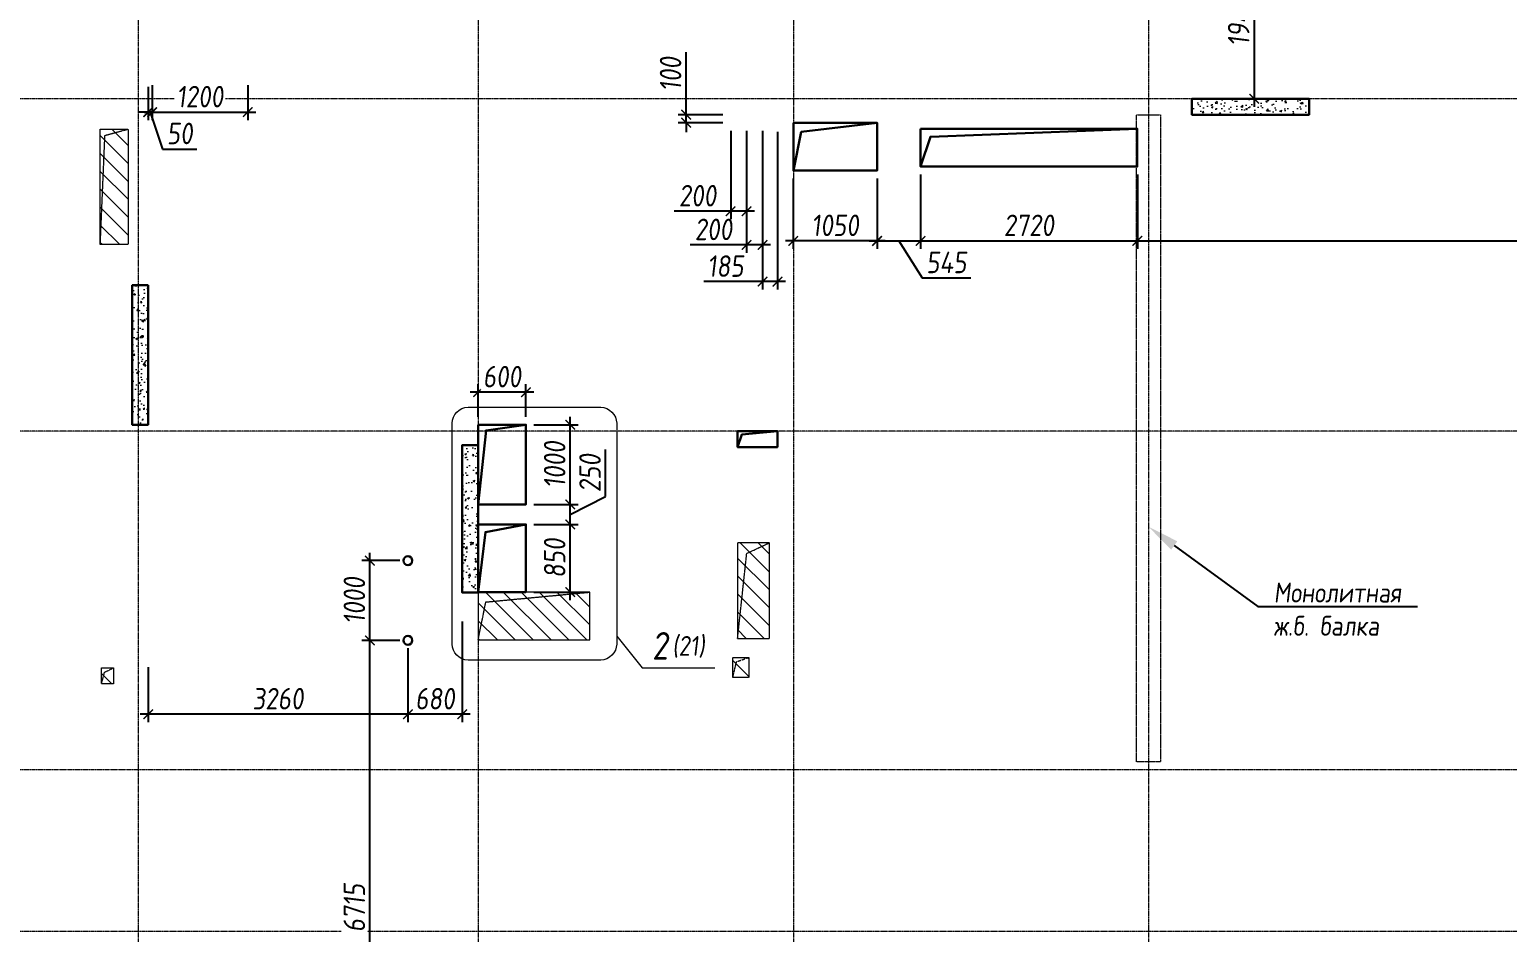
# Model space of a CAD drawing. Header units: millimetres. Extents: x -233751 to 529254, y -907864 to 285890.
# Drawn here: x 341092 to 359633, y 64706 to 76035 of the extents above; entities that cross this region are included whole.
import ezdxf
from ezdxf import colors
from ezdxf.entities.mleader import LeaderData, LeaderLine
from ezdxf.enums import TextEntityAlignment as Align
from ezdxf.math import Vec2, Vec3

# ---------------------------------------------------------------- set-up
doc = ezdxf.new("R2010")
doc.units = ezdxf.units.MM
doc.linetypes.add('ADSK_Штриховая_ш2 п1', pattern=[3, 2, -1])
doc.linetypes.add('осевая', pattern=[2, 1.25, -0.25, 0.25, -0.25])
doc.layers.get('0').update_dxf_attribs({"lineweight": 30})
doc.layers.get('Defpoints').update_dxf_attribs({"lineweight": 0})
doc.layers.add('АР_Закладка сущ.проема', color=7, linetype='Continuous', lineweight=30, true_color=0xc70000)
for name, color, linetype, lineweight in [('АР_Перегородки газоблок_Штрих', 165, 'Continuous', 5), ('КР_БалкиЖБ', 7, 'ADSK_Штриховая_ш2 п1', 5), ('КР_Новые отверстия', 5, 'Continuous', 30), ('КР_Оси', 7, 'Continuous', 5), ('КР_Размеры отверстия', 7, 'Continuous', 5), ('КР_Сущ отверстия', 6, 'Continuous', 15), ('КР_Тонкая', 250, 'Continuous', 0)]:
    doc.layers.add(name, color=color, linetype=linetype, lineweight=lineweight)
doc.styles.add('ISOCPEUR', font='isocpeur.ttf', dxfattribs={"width": 0.85, "oblique": 7})
doc.dimstyles.new('R_100', dxfattribs={"dimtxt": 270, "dimasz": 120, "dimexe": 100, "dimexo": 100, "dimgap": 60, "dimtad": 1, "dimdec": 0, "dimrnd": 5, "dimzin": 0, "dimdsep": 46, "dimtxsty": 'ISOCPEUR', "dimblk": 'ARCHTICK', "dimcen": 0, "dimdle": 100, "dimclrd": 256, "dimclre": 256, "dimclrt": 256, "dimadec": 0, "dimazin": 0, "dimtfac": 2, "dimtdec": 0, "dimtmove": 0, "dimatfit": 3, "dimfxl": 1, "dimtvp": 3, "dimtfill": 1, "dimtolj": 1, "dimtzin": 0, "dimarcsym": 0})
pattern_1 = [(50, (4e-07, 3e-08), (215.178055, -18.82564), [22.5, -247.5]), (355, (4e-07, 3e-08), (-41.6254, 225.65764), [18, -198]), (100.451444, (17.93, -1.57), (173.55265, 206.832), [19.12206, -210.34263]), (46.1842, (4e-07, 60), (320.1724, -49.65578), [33.75, -371.25]), (96.63564, (26.68, 55.86), (280.39858, 292.23558), [28.6831, -315.51413]), (351.18416, (4e-07, 60), (280.39858, 292.23558), [27, -297]), (21, (30, 45), (179.072116, -120.78567), [22.5, -247.5]), (326, (30, 45), (72.9946, 217.54501), [18, -198]), (71.451445, (44.92, 34.93), (252.06671, 96.75935), [19.12206, -210.34263]), (37.5, (4e-07, 3e-08), (3.647957, 99.868156), [0, -195.6, 0, -201, 0, -198.75]), (7.5, (4e-07, 3e-08), (78.92086, 118.323514), [0, -114.6, 0, -191.1, 0, -75.75]), (327.5, (-66.9, 3e-08), (160.14673, -6.766462), [0, -75, 0, -234, 0, -310.5]), (317.5, (-96.9, 3e-08), (174.95585, 30.031495), [0, -97.5, 0, -155.4, 0, -220.5])]

# ---------------------------------------------------------------- blocks, each defined once
blk = doc.blocks.new('*U1875')
at = {"color": 0, "linetype": 'ByBlock', "lineweight": -2, "ltscale": 10}
blk.add_line((0, 0), (-74924, 0), dxfattribs=at)
blk = doc.blocks.new('*U1876')
at = {"color": 0, "linetype": 'ByBlock', "lineweight": -2, "ltscale": 10}
blk.add_line((0, 0), (-74924, 0), dxfattribs=at)
blk = doc.blocks.new('*U1877')
at = {"color": 0, "linetype": 'ByBlock', "lineweight": -2, "ltscale": 10}
blk.add_line((0, 0), (-74924, 0), dxfattribs=at)
blk = doc.blocks.new('*U1878')
at = {"color": 0, "linetype": 'ByBlock', "lineweight": -2, "ltscale": 10}
blk.add_line((0, 0), (-74924, 0), dxfattribs=at)
blk = doc.blocks.new('*U1887')
at = {"color": 0, "linetype": 'ByBlock', "lineweight": -2, "ltscale": 10}
blk.add_line((0, 0), (0, -34307), dxfattribs=at)
blk = doc.blocks.new('*U1888')
at = {"color": 0, "linetype": 'ByBlock', "lineweight": -2, "ltscale": 10}
blk.add_line((0, 0), (0, -34307), dxfattribs=at)
blk = doc.blocks.new('*U1889')
at = {"color": 0, "linetype": 'ByBlock', "lineweight": -2, "ltscale": 10}
blk.add_line((0, 0), (0, -34307), dxfattribs=at)
blk = doc.blocks.new('*U1890')
at = {"color": 0, "linetype": 'ByBlock', "lineweight": -2, "ltscale": 10}
blk.add_line((0, 0), (0, -34307), dxfattribs=at)
blk = doc.blocks.new('_ArchTick')
at = {"color": 0, "linetype": 'ByBlock', "const_width": 0.15}
blk.add_lwpolyline([(-0.5, -0.5), (0.5, 0.5)], dxfattribs=at)
blk = doc.blocks.new('*D67')
at = {"layer": 'Defpoints', "color": 0, "transparency": 16777216}
for p in [(347320, 69826), (347875, 69826), (347320, 68976)]:
    blk.add_point(p, dxfattribs=at)
at = {"layer": 'КР_Размеры отверстия', "lineweight": -2, "transparency": 16777216}
for p, q in [((347875, 68876), (347875, 69926)), ((347420, 69826), (347975, 69826)), ((347420, 68976), (347975, 68976))]:
    blk.add_line(p, q, dxfattribs=at)
at = {"layer": 'КР_Размеры отверстия', "lineweight": -2, "transparency": 16777216, "xscale": 120, "yscale": 120, "zscale": 120}
for p, rotation in [((347875, 69826), 90), ((347875, 68976), 270)]:
    blk.add_blockref('_ArchTick', p, dxfattribs=dict(at, rotation=rotation))
at = {"layer": 'КР_Размеры отверстия', "transparency": 16777216, "insert": (347680, 69401), "char_height": 270, "attachment_point": 5, "rotation": 90, "style": 'ISOCPEUR', "bg_fill": 3, "box_fill_scale": 1.1, "bg_fill_color": 256, "bg_fill_true_color": 13158600, "bg_fill_transparency": 0}
blk.add_mtext('\\A1;850', dxfattribs=at)
blk = doc.blocks.new('*D68')
at = {"layer": 'Defpoints', "color": 0, "transparency": 16777216}
for p in [(347319, 70076), (347875, 70076), (347320, 69826)]:
    blk.add_point(p, dxfattribs=at)
at = {"layer": 'КР_Размеры отверстия', "lineweight": -2, "transparency": 16777216}
for p, q in [((348319, 70175), (348319, 70764)), ((347875, 69726), (347875, 70176)), ((347875, 69951), (348319, 70175)), ((347419, 70076), (347975, 70076)), ((347420, 69826), (347975, 69826))]:
    blk.add_line(p, q, dxfattribs=at)
at = {"layer": 'КР_Размеры отверстия', "lineweight": -2, "transparency": 16777216, "xscale": 120, "yscale": 120, "zscale": 120, "rotation": 270}
blk.add_blockref('_ArchTick', (347875, 69826), dxfattribs=at)
at = {"layer": 'КР_Размеры отверстия', "transparency": 16777216, "insert": (348124, 70469), "char_height": 270, "attachment_point": 5, "rotation": 90, "style": 'ISOCPEUR', "bg_fill": 3, "box_fill_scale": 1.1, "bg_fill_color": 256, "bg_fill_true_color": 13158600, "bg_fill_transparency": 0}
blk.add_mtext('\\A1;250', dxfattribs=at)
at = {"layer": 'КР_Размеры отверстия', "lineweight": -2, "transparency": 16777216, "xscale": 120, "yscale": 120, "zscale": 120, "rotation": 90}
blk.add_blockref('_ArchTick', (347875, 70076), dxfattribs=at)
blk = doc.blocks.new('*D69')
at = {"layer": 'Defpoints', "color": 0, "transparency": 16777216}
for p in [(347319, 71076), (347875, 71076), (347319, 70076)]:
    blk.add_point(p, dxfattribs=at)
at = {"layer": 'КР_Размеры отверстия', "lineweight": -2, "transparency": 16777216}
for p, q in [((347419, 71076), (347975, 71076)), ((347875, 69976), (347875, 71176)), ((347419, 70076), (347975, 70076))]:
    blk.add_line(p, q, dxfattribs=at)
at = {"layer": 'КР_Размеры отверстия', "lineweight": -2, "transparency": 16777216, "xscale": 120, "yscale": 120, "zscale": 120}
for p, rotation in [((347875, 71076), 90), ((347875, 70076), 270)]:
    blk.add_blockref('_ArchTick', p, dxfattribs=dict(at, rotation=rotation))
at = {"layer": 'КР_Размеры отверстия', "transparency": 16777216, "insert": (347680, 70576), "char_height": 270, "attachment_point": 5, "rotation": 90, "style": 'ISOCPEUR', "bg_fill": 3, "box_fill_scale": 1.1, "bg_fill_color": 256, "bg_fill_true_color": 13158600, "bg_fill_transparency": 0}
blk.add_mtext('\\A1;1000', dxfattribs=at)
blk = doc.blocks.new('*D70')
at = {"layer": 'Defpoints', "color": 0, "transparency": 16777216}
for p in [(346720, 71076), (347319, 71076)]:
    blk.add_point(p, dxfattribs=at)
at = {"layer": 'КР_Размеры отверстия', "lineweight": -2, "transparency": 16777216}
for p, q in [((346720, 71176), (346720, 71585)), ((347319, 71176), (347319, 71585)), ((347419, 71485), (346620, 71485))]:
    blk.add_line(p, q, dxfattribs=at)
at = {"layer": 'КР_Размеры отверстия', "lineweight": -2, "transparency": 16777216, "xscale": 120, "yscale": 120, "zscale": 120, "rotation": 180}
blk.add_blockref('_ArchTick', (346720, 71485), dxfattribs=at)
at = {"layer": 'КР_Размеры отверстия', "lineweight": -2, "transparency": 16777216, "xscale": 120, "yscale": 120, "zscale": 120}
blk.add_blockref('_ArchTick', (347319, 71485), dxfattribs=at)
at = {"layer": 'КР_Размеры отверстия', "transparency": 16777216, "insert": (347020, 71680), "char_height": 270, "attachment_point": 5, "style": 'ISOCPEUR', "bg_fill": 3, "box_fill_scale": 1.1, "bg_fill_color": 256, "bg_fill_true_color": 13158600, "bg_fill_transparency": 0}
blk.add_mtext('\\A1;600', dxfattribs=at)
at = {"layer": 'Defpoints', "color": 0, "transparency": 16777216}
blk.add_point((346720, 71485), dxfattribs=at)
blk = doc.blocks.new('*D71')
at = {"layer": 'Defpoints', "color": 0, "transparency": 16777216}
for p in [(345362, 68371), (345839, 68371), (346520, 61656)]:
    blk.add_point(p, dxfattribs=at)
at = {"layer": 'КР_Размеры отверстия', "lineweight": -2, "transparency": 16777216}
for p, q in [((345362, 61556), (345362, 68471)), ((345739, 68371), (345262, 68371)), ((346420, 61656), (345262, 61656))]:
    blk.add_line(p, q, dxfattribs=at)
at = {"layer": 'КР_Размеры отверстия', "lineweight": -2, "transparency": 16777216, "xscale": 120, "yscale": 120, "zscale": 120}
for p, rotation in [((345362, 68371), 90), ((345362, 61656), 270)]:
    blk.add_blockref('_ArchTick', p, dxfattribs=dict(at, rotation=rotation))
at = {"layer": 'КР_Размеры отверстия', "transparency": 16777216, "insert": (345167, 65013), "char_height": 270, "attachment_point": 5, "rotation": 90, "style": 'ISOCPEUR', "bg_fill": 3, "box_fill_scale": 1.1, "bg_fill_color": 256, "bg_fill_true_color": 13158600, "bg_fill_transparency": 0}
blk.add_mtext('\\A1;6715', dxfattribs=at)
blk = doc.blocks.new('*D72')
at = {"layer": 'Defpoints', "color": 0, "transparency": 16777216}
for p in [(345362, 69371), (345839, 69371), (345839, 68371)]:
    blk.add_point(p, dxfattribs=at)
at = {"layer": 'КР_Размеры отверстия', "lineweight": -2, "transparency": 16777216}
for p, q in [((345739, 69371), (345262, 69371)), ((345362, 68271), (345362, 69471)), ((345739, 68371), (345262, 68371))]:
    blk.add_line(p, q, dxfattribs=at)
at = {"layer": 'КР_Размеры отверстия', "lineweight": -2, "transparency": 16777216, "xscale": 120, "yscale": 120, "zscale": 120}
for p, rotation in [((345362, 69371), 90), ((345362, 68371), 270)]:
    blk.add_blockref('_ArchTick', p, dxfattribs=dict(at, rotation=rotation))
at = {"layer": 'КР_Размеры отверстия', "transparency": 16777216, "insert": (345167, 68871), "char_height": 270, "attachment_point": 5, "rotation": 90, "style": 'ISOCPEUR', "bg_fill": 3, "box_fill_scale": 1.1, "bg_fill_color": 256, "bg_fill_true_color": 13158600, "bg_fill_transparency": 0}
blk.add_mtext('\\A1;1000', dxfattribs=at)
blk = doc.blocks.new('*D73')
at = {"layer": 'Defpoints', "color": 0, "transparency": 16777216}
for p in [(346520, 68707), (345839, 68371)]:
    blk.add_point(p, dxfattribs=at)
at = {"layer": 'КР_Размеры отверстия', "lineweight": -2, "transparency": 16777216}
for p, q in [((346520, 68607), (346520, 67344)), ((345839, 68271), (345839, 67344)), ((346620, 67444), (345739, 67444))]:
    blk.add_line(p, q, dxfattribs=at)
at = {"layer": 'КР_Размеры отверстия', "lineweight": -2, "transparency": 16777216, "xscale": 120, "yscale": 120, "zscale": 120, "rotation": 180}
blk.add_blockref('_ArchTick', (345839, 67444), dxfattribs=at)
at = {"layer": 'КР_Размеры отверстия', "lineweight": -2, "transparency": 16777216, "xscale": 120, "yscale": 120, "zscale": 120}
blk.add_blockref('_ArchTick', (346520, 67444), dxfattribs=at)
at = {"layer": 'КР_Размеры отверстия', "transparency": 16777216, "insert": (346179, 67639), "char_height": 270, "attachment_point": 5, "style": 'ISOCPEUR', "bg_fill": 3, "box_fill_scale": 1.1, "bg_fill_color": 256, "bg_fill_true_color": 13158600, "bg_fill_transparency": 0}
blk.add_mtext('\\A1;680', dxfattribs=at)
at = {"layer": 'Defpoints', "color": 0, "transparency": 16777216}
blk.add_point((345839, 67444), dxfattribs=at)
blk = doc.blocks.new('*D74')
at = {"layer": 'Defpoints', "color": 0, "transparency": 16777216}
for p in [(345839, 68371), (342580, 68136), (342580, 67444)]:
    blk.add_point(p, dxfattribs=at)
at = {"layer": 'КР_Размеры отверстия', "lineweight": -2, "transparency": 16777216}
for p, q in [((345839, 68271), (345839, 67344)), ((342580, 68036), (342580, 67344)), ((345939, 67444), (342480, 67444))]:
    blk.add_line(p, q, dxfattribs=at)
at = {"layer": 'КР_Размеры отверстия', "lineweight": -2, "transparency": 16777216, "xscale": 120, "yscale": 120, "zscale": 120, "rotation": 180}
blk.add_blockref('_ArchTick', (342580, 67444), dxfattribs=at)
at = {"layer": 'КР_Размеры отверстия', "lineweight": -2, "transparency": 16777216, "xscale": 120, "yscale": 120, "zscale": 120}
blk.add_blockref('_ArchTick', (345839, 67444), dxfattribs=at)
at = {"layer": 'КР_Размеры отверстия', "transparency": 16777216, "insert": (344209, 67639), "char_height": 270, "attachment_point": 5, "style": 'ISOCPEUR', "bg_fill": 3, "box_fill_scale": 1.1, "bg_fill_color": 256, "bg_fill_true_color": 13158600, "bg_fill_transparency": 0}
blk.add_mtext('\\A1;3260', dxfattribs=at)
blk = doc.blocks.new('*D75')
at = {"layer": 'Defpoints', "color": 0, "transparency": 16777216}
for p in [(350674, 74264), (351725, 74265), (350674, 73383)]:
    blk.add_point(p, dxfattribs=at)
at = {"layer": 'КР_Размеры отверстия', "lineweight": -2, "transparency": 16777216}
for p, q in [((350674, 74164), (350674, 73283)), ((351725, 74165), (351725, 73283)), ((351825, 73383), (350574, 73383))]:
    blk.add_line(p, q, dxfattribs=at)
at = {"layer": 'КР_Размеры отверстия', "lineweight": -2, "transparency": 16777216, "xscale": 120, "yscale": 120, "zscale": 120, "rotation": 180}
blk.add_blockref('_ArchTick', (350674, 73383), dxfattribs=at)
at = {"layer": 'КР_Размеры отверстия', "lineweight": -2, "transparency": 16777216, "xscale": 120, "yscale": 120, "zscale": 120}
blk.add_blockref('_ArchTick', (351725, 73383), dxfattribs=at)
at = {"layer": 'КР_Размеры отверстия', "transparency": 16777216, "insert": (351199, 73578), "char_height": 270, "attachment_point": 5, "style": 'ISOCPEUR', "bg_fill": 3, "box_fill_scale": 1.1, "bg_fill_color": 256, "bg_fill_true_color": 13158600, "bg_fill_transparency": 0}
blk.add_mtext('\\A1;1050', dxfattribs=at)
blk = doc.blocks.new('*D76')
at = {"layer": 'Defpoints', "color": 0, "transparency": 16777216}
for p in [(351725, 74265), (352270, 74315), (352270, 73383)]:
    blk.add_point(p, dxfattribs=at)
at = {"layer": 'КР_Размеры отверстия', "lineweight": -2, "transparency": 16777216}
for p, q in [((351725, 74165), (351725, 73283)), ((352270, 74215), (352270, 73283)), ((351625, 73383), (352370, 73383)), ((351997, 73383), (352289, 72918)), ((352289, 72918), (352901, 72918))]:
    blk.add_line(p, q, dxfattribs=at)
at = {"layer": 'КР_Размеры отверстия', "lineweight": -2, "transparency": 16777216, "xscale": 120, "yscale": 120, "zscale": 120, "rotation": 180}
blk.add_blockref('_ArchTick', (351725, 73383), dxfattribs=at)
at = {"layer": 'КР_Размеры отверстия', "transparency": 16777216, "insert": (352595, 73113), "char_height": 270, "attachment_point": 5, "style": 'ISOCPEUR', "bg_fill": 3, "box_fill_scale": 1.1, "bg_fill_color": 256, "bg_fill_true_color": 13158600, "bg_fill_transparency": 0}
blk.add_mtext('\\A1;545', dxfattribs=at)
at = {"layer": 'КР_Размеры отверстия', "lineweight": -2, "transparency": 16777216, "xscale": 120, "yscale": 120, "zscale": 120}
blk.add_blockref('_ArchTick', (352270, 73383), dxfattribs=at)
blk = doc.blocks.new('*D77')
at = {"layer": 'Defpoints', "color": 0, "transparency": 16777216}
for p in [(352270, 74315), (354990, 74315), (354990, 73383)]:
    blk.add_point(p, dxfattribs=at)
at = {"layer": 'КР_Размеры отверстия', "lineweight": -2, "transparency": 16777216}
for p, q in [((352270, 74215), (352270, 73283)), ((354990, 74215), (354990, 73283)), ((352170, 73383), (355090, 73383))]:
    blk.add_line(p, q, dxfattribs=at)
at = {"layer": 'КР_Размеры отверстия', "lineweight": -2, "transparency": 16777216, "xscale": 120, "yscale": 120, "zscale": 120, "rotation": 180}
blk.add_blockref('_ArchTick', (352270, 73383), dxfattribs=at)
at = {"layer": 'КР_Размеры отверстия', "lineweight": -2, "transparency": 16777216, "xscale": 120, "yscale": 120, "zscale": 120}
blk.add_blockref('_ArchTick', (354990, 73383), dxfattribs=at)
at = {"layer": 'КР_Размеры отверстия', "transparency": 16777216, "insert": (353630, 73578), "char_height": 270, "attachment_point": 5, "style": 'ISOCPEUR', "bg_fill": 3, "box_fill_scale": 1.1, "bg_fill_color": 256, "bg_fill_true_color": 13158600, "bg_fill_transparency": 0}
blk.add_mtext('\\A1;2720', dxfattribs=at)
blk = doc.blocks.new('*D78')
at = {"layer": 'Defpoints', "color": 0, "transparency": 16777216}
for p in [(354990, 74315), (372385, 74315), (372385, 73383)]:
    blk.add_point(p, dxfattribs=at)
at = {"layer": 'КР_Размеры отверстия', "lineweight": -2, "transparency": 16777216}
for p, q in [((354990, 74215), (354990, 73283)), ((372385, 74215), (372385, 73283)), ((354890, 73383), (372485, 73383))]:
    blk.add_line(p, q, dxfattribs=at)
at = {"layer": 'КР_Размеры отверстия', "lineweight": -2, "transparency": 16777216, "xscale": 120, "yscale": 120, "zscale": 120, "rotation": 180}
blk.add_blockref('_ArchTick', (354990, 73383), dxfattribs=at)
at = {"layer": 'КР_Размеры отверстия', "lineweight": -2, "transparency": 16777216, "xscale": 120, "yscale": 120, "zscale": 120}
blk.add_blockref('_ArchTick', (372385, 73383), dxfattribs=at)
at = {"layer": 'КР_Размеры отверстия', "transparency": 16777216, "insert": (363687, 73578), "char_height": 270, "attachment_point": 5, "style": 'ISOCPEUR', "bg_fill": 3, "box_fill_scale": 1.1, "bg_fill_color": 256, "bg_fill_true_color": 13158600, "bg_fill_transparency": 0}
blk.add_mtext('\\A1;17395', dxfattribs=at)
blk = doc.blocks.new('*D87')
at = {"layer": 'Defpoints', "color": 0, "transparency": 16777216}
for p in [(342580, 75418), (342630, 75436), (342580, 74998)]:
    blk.add_point(p, dxfattribs=at)
at = {"layer": 'КР_Размеры отверстия', "lineweight": -2, "transparency": 16777216}
for p, q in [((342580, 75318), (342580, 74898)), ((342630, 75336), (342630, 74898)), ((342580, 74998), (342460, 74998)), ((342630, 74998), (342580, 74998)), ((342630, 74998), (342580, 74998)), ((342605, 74998), (342762, 74536)), ((342630, 74998), (342750, 74998)), ((342762, 74536), (343191, 74536))]:
    blk.add_line(p, q, dxfattribs=at)
at = {"layer": 'КР_Размеры отверстия', "lineweight": -2, "transparency": 16777216, "xscale": 120, "yscale": 120, "zscale": 120}
blk.add_blockref('_ArchTick', (342580, 74998), dxfattribs=at)
at = {"layer": 'КР_Размеры отверстия', "transparency": 16777216, "insert": (342977, 74731), "char_height": 270, "attachment_point": 5, "style": 'ISOCPEUR', "bg_fill": 3, "box_fill_scale": 1.1, "bg_fill_color": 256, "bg_fill_true_color": 13158600, "bg_fill_transparency": 0}
blk.add_mtext('\\A1;50', dxfattribs=at)
at = {"layer": 'КР_Размеры отверстия', "lineweight": -2, "transparency": 16777216, "xscale": 120, "yscale": 120, "zscale": 120, "rotation": 180}
blk.add_blockref('_ArchTick', (342630, 74998), dxfattribs=at)
blk = doc.blocks.new('*D88')
at = {"layer": 'Defpoints', "color": 0, "transparency": 16777216}
for p in [(342630, 75436), (343830, 75436), (343830, 74998)]:
    blk.add_point(p, dxfattribs=at)
at = {"layer": 'КР_Размеры отверстия', "lineweight": -2, "transparency": 16777216}
for p, q in [((342630, 75336), (342630, 74898)), ((343830, 75336), (343830, 74898)), ((342530, 74998), (343930, 74998))]:
    blk.add_line(p, q, dxfattribs=at)
at = {"layer": 'КР_Размеры отверстия', "lineweight": -2, "transparency": 16777216, "xscale": 120, "yscale": 120, "zscale": 120, "rotation": 180}
blk.add_blockref('_ArchTick', (342630, 74998), dxfattribs=at)
at = {"layer": 'КР_Размеры отверстия', "lineweight": -2, "transparency": 16777216, "xscale": 120, "yscale": 120, "zscale": 120}
blk.add_blockref('_ArchTick', (343830, 74998), dxfattribs=at)
at = {"layer": 'КР_Размеры отверстия', "transparency": 16777216, "insert": (343230, 75193), "char_height": 270, "attachment_point": 5, "style": 'ISOCPEUR', "bg_fill": 3, "box_fill_scale": 1.1, "bg_fill_color": 256, "bg_fill_true_color": 13158600, "bg_fill_transparency": 0}
blk.add_mtext('\\A1;1200', dxfattribs=at)
blk = doc.blocks.new('*D89')
at = {"layer": 'Defpoints', "color": 0, "transparency": 16777216}
for p in [(350288, 74866), (350475, 74850), (350288, 72872)]:
    blk.add_point(p, dxfattribs=at)
at = {"layer": 'КР_Размеры отверстия', "lineweight": -2, "transparency": 16777216}
for p, q in [((350288, 74766), (350288, 72772)), ((350475, 74750), (350475, 72772)), ((350288, 72872), (349552, 72872)), ((350575, 72872), (350288, 72872))]:
    blk.add_line(p, q, dxfattribs=at)
at = {"layer": 'КР_Размеры отверстия', "lineweight": -2, "transparency": 16777216, "xscale": 120, "yscale": 120, "zscale": 120, "rotation": 180}
blk.add_blockref('_ArchTick', (350288, 72872), dxfattribs=at)
at = {"layer": 'КР_Размеры отверстия', "lineweight": -2, "transparency": 16777216, "xscale": 120, "yscale": 120, "zscale": 120}
blk.add_blockref('_ArchTick', (350475, 72872), dxfattribs=at)
at = {"layer": 'КР_Размеры отверстия', "transparency": 16777216, "insert": (349824, 73067), "char_height": 270, "attachment_point": 5, "style": 'ISOCPEUR', "bg_fill": 3, "box_fill_scale": 1.1, "bg_fill_color": 256, "bg_fill_true_color": 13158600, "bg_fill_transparency": 0}
blk.add_mtext('\\A1;185', dxfattribs=at)
blk = doc.blocks.new('*D90')
at = {"layer": 'Defpoints', "color": 0, "transparency": 16777216}
for p in [(350088, 74866), (350288, 74866), (350088, 73332)]:
    blk.add_point(p, dxfattribs=at)
at = {"layer": 'КР_Размеры отверстия', "lineweight": -2, "transparency": 16777216}
for p, q in [((350088, 74766), (350088, 73232)), ((350288, 74766), (350288, 73232)), ((350088, 73332), (349379, 73332)), ((350388, 73332), (350088, 73332))]:
    blk.add_line(p, q, dxfattribs=at)
at = {"layer": 'КР_Размеры отверстия', "lineweight": -2, "transparency": 16777216, "xscale": 120, "yscale": 120, "zscale": 120, "rotation": 180}
blk.add_blockref('_ArchTick', (350088, 73332), dxfattribs=at)
at = {"layer": 'КР_Размеры отверстия', "lineweight": -2, "transparency": 16777216, "xscale": 120, "yscale": 120, "zscale": 120}
blk.add_blockref('_ArchTick', (350288, 73332), dxfattribs=at)
at = {"layer": 'КР_Размеры отверстия', "transparency": 16777216, "insert": (349673, 73527), "char_height": 270, "attachment_point": 5, "style": 'ISOCPEUR', "bg_fill": 3, "box_fill_scale": 1.1, "bg_fill_color": 256, "bg_fill_true_color": 13158600, "bg_fill_transparency": 0}
blk.add_mtext('\\A1;200', dxfattribs=at)
blk = doc.blocks.new('*D91')
at = {"layer": 'Defpoints', "color": 0, "transparency": 16777216}
for p in [(349888, 74866), (350088, 74866), (349888, 73755)]:
    blk.add_point(p, dxfattribs=at)
at = {"layer": 'КР_Размеры отверстия', "lineweight": -2, "transparency": 16777216}
for p, q in [((349888, 74766), (349888, 73655)), ((350088, 74766), (350088, 73655)), ((349888, 73755), (349179, 73755)), ((350188, 73755), (349888, 73755))]:
    blk.add_line(p, q, dxfattribs=at)
at = {"layer": 'КР_Размеры отверстия', "lineweight": -2, "transparency": 16777216, "xscale": 120, "yscale": 120, "zscale": 120, "rotation": 180}
blk.add_blockref('_ArchTick', (349888, 73755), dxfattribs=at)
at = {"layer": 'КР_Размеры отверстия', "lineweight": -2, "transparency": 16777216, "xscale": 120, "yscale": 120, "zscale": 120}
blk.add_blockref('_ArchTick', (350088, 73755), dxfattribs=at)
at = {"layer": 'КР_Размеры отверстия', "transparency": 16777216, "insert": (349473, 73950), "char_height": 270, "attachment_point": 5, "style": 'ISOCPEUR', "bg_fill": 3, "box_fill_scale": 1.1, "bg_fill_color": 256, "bg_fill_true_color": 13158600, "bg_fill_transparency": 0}
blk.add_mtext('\\A1;200', dxfattribs=at)
blk = doc.blocks.new('*D92')
at = {"layer": 'Defpoints', "color": 0, "transparency": 16777216}
for p in [(349329, 74966), (349888, 74966), (349888, 74866)]:
    blk.add_point(p, dxfattribs=at)
at = {"layer": 'КР_Размеры отверстия', "lineweight": -2, "transparency": 16777216}
for p, q in [((349329, 74966), (349329, 75749)), ((349788, 74966), (349229, 74966)), ((349329, 74866), (349329, 74966)), ((349788, 74866), (349229, 74866)), ((349329, 74866), (349329, 74746))]:
    blk.add_line(p, q, dxfattribs=at)
at = {"layer": 'КР_Размеры отверстия', "lineweight": -2, "transparency": 16777216, "xscale": 120, "yscale": 120, "zscale": 120}
for p, rotation in [((349329, 74966), 270), ((349329, 74866), 90)]:
    blk.add_blockref('_ArchTick', p, dxfattribs=dict(at, rotation=rotation))
at = {"layer": 'КР_Размеры отверстия', "transparency": 16777216, "insert": (349134, 75477), "char_height": 270, "attachment_point": 5, "rotation": 90, "style": 'ISOCPEUR', "bg_fill": 3, "box_fill_scale": 1.1, "bg_fill_color": 256, "bg_fill_true_color": 13158600, "bg_fill_transparency": 0}
blk.add_mtext('\\A1;100', dxfattribs=at)
blk = doc.blocks.new('*D176')
at = {"layer": 'Defpoints', "color": 0, "transparency": 16777216}
for p in [(357829, 77105), (356456, 75166), (356842, 75166)]:
    blk.add_point(p, dxfattribs=at)
at = {"layer": 'КР_Размеры отверстия', "lineweight": -2, "transparency": 16777216}
for p, q in [((356456, 77205), (356456, 75066)), ((357729, 77105), (356356, 77105)), ((356742, 75166), (356356, 75166))]:
    blk.add_line(p, q, dxfattribs=at)
at = {"layer": 'КР_Размеры отверстия', "lineweight": -2, "transparency": 16777216, "xscale": 120, "yscale": 120, "zscale": 120}
for p, rotation in [((356456, 77105), 90), ((356456, 75166), 270)]:
    blk.add_blockref('_ArchTick', p, dxfattribs=dict(at, rotation=rotation))
at = {"layer": 'КР_Размеры отверстия', "transparency": 16777216, "insert": (356261, 76135), "char_height": 270, "attachment_point": 5, "rotation": 90, "style": 'ISOCPEUR', "bg_fill": 3, "box_fill_scale": 1.1, "bg_fill_color": 256, "bg_fill_true_color": 13158600, "bg_fill_transparency": 0}
blk.add_mtext('\\A1;1940', dxfattribs=at)
blk = doc.blocks.new('*U1948')
at = {"color": 0, "linetype": 'Continuous', "lineweight": -2}
for p, q in [((1032, -1284), (1352, -1683)), ((1352, -1683), (2265, -1683))]:
    blk.add_line(p, q, dxfattribs=at)
blk.add_lwpolyline([(-832, -1586, -0.404026), (-1032, -1386), (-1032, 1386, -0.404026), (-832, 1586), (832, 1586, -0.404026), (1032, 1386), (1032, -1386, -0.404026), (832, -1586)], format="xyb", close=True, dxfattribs=at)
at = {"color": 0, "linetype": 'Continuous', "lineweight": -2, "style": 'ISOCPEUR', "oblique": 7, "width": 0.856383}
for s, height, p in [('2', 347, (1578, -1408)), ('(21)', 248.1, (1934, -1408))]:
    blk.add_text(s, height=height, dxfattribs=at).set_placement(p, align=Align.MIDDLE_CENTER)

msp = doc.modelspace()

# ---------------------------------------------------------------- hatches: boundary and pattern name
at = {"layer": 'АР_Перегородки газоблок_Штрих', "ltscale": 100}
h = msp.add_hatch(dxfattribs=at)
h.set_pattern_fill('AR-CONC', color=256, scale=30)
h.set_pattern_definition(pattern_1)
h.paths.add_polyline_path([(355674.3, 75165.7), (355674.3, 74965.7), (357144, 74965.7), (357144, 75165.7)])
h = msp.add_hatch(dxfattribs=at)
h.set_pattern_fill('AR-CONC', color=256, scale=30)
h.set_pattern_definition(pattern_1)
h.paths.add_polyline_path([(342379.6, 72825.7), (342379.6, 71075.7), (342579.6, 71075.7), (342579.6, 72825.7)])
h = msp.add_hatch(dxfattribs=at)
h.set_pattern_fill('AR-CONC', color=256, scale=30)
h.set_pattern_definition(pattern_1)
h.paths.add_polyline_path([(346519.6, 70820.7), (346519.6, 68970.7), (346719.6, 68970.7), (346719.6, 70820.7)])
at = {"layer": 'КР_Сущ отверстия'}
h = msp.add_hatch(dxfattribs=at)
h.set_pattern_fill('ANSI31', scale=50, angle=90, style=0)
h.paths.add_polyline_path([(342329.6, 74785.7), (341979.6, 74785.7), (341979.6, 73335.7), (342329.6, 73335.7)])
h = msp.add_hatch(dxfattribs=at)
h.set_pattern_fill('ANSI31', scale=50, angle=90, style=0)
h.paths.add_polyline_path([(350374.6, 69595.7), (349974.6, 69595.7), (349974.6, 68395.7), (350374.6, 68395.7)])
h = msp.add_hatch(dxfattribs=at)
h.set_pattern_fill('ANSI31', scale=50, angle=90, style=0)
h.paths.add_polyline_path([(346719.6, 68975.7), (346719.6, 68375.7), (348119.6, 68375.7), (348119.6, 68975.7)])
h = msp.add_hatch(dxfattribs=at)
h.set_pattern_fill('ANSI31', scale=50, angle=90, style=0)
h.paths.add_polyline_path([(350114.6, 68155.7), (349914.6, 68155.7), (349914.6, 67905.7), (350114.6, 67905.7)])
h = msp.add_hatch(dxfattribs=at)
h.set_pattern_fill('ANSI31', scale=50, angle=90, style=0)
h.paths.add_polyline_path([(342144.6, 68025.7), (341994.6, 68025.7), (341994.6, 67825.7), (342144.6, 67825.7)])

# ---------------------------------------------------------------- linework, layer by layer
at = {"layer": 'АР_Закладка сущ.проема', "ltscale": 100}
for points in [[(357144, 75165.7), (355674.3, 75165.7), (355674.3, 74965.7), (357144, 74965.7)], [(342579.6, 72825.7), (342379.6, 72825.7), (342379.6, 71075.7), (342579.6, 71075.7)], [(346719.6, 70820.7), (346519.6, 70820.7), (346519.6, 68970.7), (346719.6, 68970.7)]]:
    msp.add_lwpolyline(points, close=True, dxfattribs=at)
at = {"layer": 'КР_БалкиЖБ', "ltscale": 2}
msp.add_lwpolyline([(354979.6, 66845.7), (354979.6, 74965.7), (355279.6, 74965.7), (355279.6, 66845.7)], close=True, dxfattribs=at)
at = {"layer": 'КР_Новые отверстия'}
for points in [[(350674.6, 74865.1), (351724.6, 74865.1), (351724.6, 74265.1), (350674.6, 74265.1)], [(352269.6, 74790.1), (354989.6, 74790.1), (354989.6, 74315.1), (352269.6, 74315.1)], [(346719.6, 71076), (347319.5, 71076), (347319.5, 70075.7), (346719.6, 70075.7)], [(349974.6, 70995.7), (350474.6, 70995.7), (350474.6, 70795.3), (349974.6, 70795.3)], [(346719.6, 69825.7), (347319.6, 69825.7), (347319.6, 68975.7), (346719.6, 68975.7)]]:
    msp.add_lwpolyline(points, close=True, dxfattribs=at)
for points in [[(350674.6, 74265.1), (350774.4, 74751.1), (351724.6, 74865.1)], [(352269.6, 74315.1), (352394, 74689.5), (354989.6, 74790.1)], [(346719.6, 70075.7), (346819.1, 71005), (347319.5, 71076)], [(349974.6, 70795.4), (350026.1, 70952.2), (350474.6, 70995.7)], [(346719.6, 68975.7), (346810.8, 69729.1), (347319.6, 69825.7)]]:
    msp.add_lwpolyline(points, dxfattribs=at)
for centre in [(345838.9, 69370.7), (345838.9, 68370.7)]:
    msp.add_circle(centre, 55, dxfattribs=at)
at = {"layer": 'КР_Сущ отверстия', "linetype": 'ADSK_Штриховая_ш2 п1'}
for points in [[(342329.6, 73335.7), (341979.6, 73335.7), (341979.6, 74785.7), (342329.6, 74785.7)], [(349974.6, 68395.7), (350374.6, 68395.7), (350374.6, 69595.7), (349974.6, 69595.7)], [(346719.6, 68375.7), (348119.6, 68375.7), (348119.6, 68975.7), (346719.6, 68975.7)]]:
    msp.add_lwpolyline(points, close=True, dxfattribs=at)
for points in [[(341979.6, 73335.7), (342037.9, 74706.9), (342329.6, 74785.7)], [(349974.6, 68395.7), (350089.7, 69461.2), (350374.6, 69595.7)], [(346719.6, 68375.7), (346816.9, 68852.1), (348119.6, 68975.7)]]:
    msp.add_lwpolyline(points, dxfattribs=at)
at = {"layer": 'КР_Сущ отверстия', "linetype": 'ADSK_Штриховая_ш2 п1', "ltscale": 0.3}
for points in [[(349914.6, 68155.7), (350114.6, 68155.7), (350114.6, 67905.7), (349914.6, 67905.7)], [(342144.6, 67825.7), (341994.6, 67825.7), (341994.6, 68025.7), (342144.6, 68025.7)]]:
    msp.add_lwpolyline(points, close=True, dxfattribs=at)
for points in [[(349914.6, 67905.7), (349962.3, 68103.1), (350114.6, 68155.7)], [(341994.6, 67825.7), (342033.9, 67971.5), (342144.6, 68025.7)]]:
    msp.add_lwpolyline(points, dxfattribs=at)

# ---------------------------------------------------------------- block references
at = {"layer": 'КР_Оси', "linetype": 'осевая'}
for name, p in [('*U1887', (342454.6, 87701.9)), ('*U1888', (346719.6, 87701.9)), ('*U1889', (350674.6, 87701.9)), ('*U1890', (355129.6, 87701.9)), ('*U1878', (400588, 75165.7)), ('*U1877', (400588, 70995.7)), ('*U1876', (400588, 66745.7)), ('*U1875', (400588, 64715.7))]:
    msp.add_blockref(name, p, dxfattribs=at)
at = {"layer": 'КР_Тонкая'}
msp.add_blockref('*U1948', (347426, 69709.3), dxfattribs=at)

# ---------------------------------------------------------------- leaders
at = {"layer": 'КР_Тонкая', "lineweight": 5}
ml = msp.add_multileader_mtext('Standard', dxfattribs=at)
ml.set_content('Монолитная\\Pж.б. балка', color=256, style='ISOCPEUR')
ml.set_leader_properties()
ml.build(insert=Vec2(0, 0))
ml.multileader.update_dxf_attribs({"has_dogleg": 0, "text_left_attachment_type": 6, "text_right_attachment_type": 6, "arrow_head_size": 400, "scale": 100})
ctx = ml.context
ctx.base_point, ctx.scale, ctx.char_height, ctx.arrow_head_size, ctx.landing_gap_size, ctx.plane_origin = Vec3(356501, 68795.4), 100, 250, 400, 200, Vec3(355129.6, 69796.7)
ctx.left_attachment, ctx.right_attachment = 6, 6
notes = []
notes.append((ctx, [(0, (1, 1, 0), (355701, 68795.4), (1, 0), 800, [(0, [(355129.6, 69796.7)], 0, [])])]))
ctx.mtext.insert, ctx.mtext.flow_direction = Vec3(356701, 69095.4), 5
for ctx, leaders in notes:
    for number, flags, end, landing, length, lines in leaders:
        leader = LeaderData()
        leader.index, (leader.has_last_leader_line, leader.has_dogleg_vector, leader.attachment_direction) = number, flags
        leader.last_leader_point, leader.dogleg_vector, leader.dogleg_length = Vec3(end), Vec3(landing), length
        for number, points, colour, breaks in lines:
            line = LeaderLine()
            line.index, line.vertices, line.color, line.breaks = number, Vec3.list(points), colors.encode_raw_color(colour), breaks
            leader.lines.append(line)
        ctx.leaders.append(leader)

# ---------------------------------------------------------------- next in the draw order: dimensions: what is measured, and where the dimension line sits
at = {"layer": 'КР_Размеры отверстия'}
for base, p1, p2, picture, middle in [((356455.8, 75165.7), (357828.9, 77104.8), (356842.2, 75165.7), '*D176', (356260.8, 76135.2)), ((347875.3, 69825.7), (347319.6, 68975.7), (347319.6, 69825.7), '*D67', (347680.3, 69400.7)), ((345362.4, 68370.7), (346519.6, 61655.7), (345838.9, 68370.7), '*D71', (345167.4, 65013.2))]:
    dim = msp.add_linear_dim(base=base, p1=p1, p2=p2, angle=90, dimstyle='R_100', override={"dimpost": '\\X'}, dxfattribs=at)
    dim.commit()
    dim.dimension.update_dxf_attribs({"geometry": picture, "text_midpoint": middle})
dim = msp.add_linear_dim(base=(342579.6, 74998.2), p1=(342629.7, 75435.7), p2=(342579.6, 75418.4), dimstyle='R_100', override={"dimpost": '\\X', "dimtmove": 1}, dxfattribs=at)
dim.commit()
dim.dimension.update_dxf_attribs({"geometry": '*D87', "text_midpoint": (342822.4, 74536.2), "dimtype": 160})
dim = msp.add_linear_dim(base=(350674.3, 73382.5), p1=(351724.6, 74265.1), p2=(350674.3, 74264.1), dimstyle='R_100', override={"dimpost": '\\X'}, dxfattribs=at)
dim.commit()
dim.dimension.update_dxf_attribs({"geometry": '*D75', "text_midpoint": (351199.5, 73577.5)})

# ---------------------------------------------------------------- next in the draw order: dimensions: what is measured, and where the dimension line sits
dim = msp.add_linear_dim(base=(343829.7, 74998.2), p1=(342629.7, 75435.7), p2=(343829.7, 75435.8), dimstyle='R_100', override={"dimpost": '\\X'}, dxfattribs=at)
dim.commit()
dim.dimension.update_dxf_attribs({"geometry": '*D88', "text_midpoint": (343229.7, 75193.2)})
for base, p1, p2, override, picture, middle in [((350287.9, 72872.5), (350474.6, 74849.8), (350287.9, 74865.7), {"dimpost": '\\X'}, '*D89', (349823.9, 72872.5)), ((352269.6, 73382.5), (351724.6, 74265.1), (352269.6, 74315.1), {"dimpost": '\\X', "dimtmove": 1}, '*D76', (352348.9, 72917.9))]:
    dim = msp.add_linear_dim(base=base, p1=p1, p2=p2, dimstyle='R_100', override=override, dxfattribs=at)
    dim.commit()
    dim.dimension.update_dxf_attribs({"geometry": picture, "text_midpoint": middle, "dimtype": 160})
dim = msp.add_linear_dim(base=(347875.3, 70075.7), p1=(347319.6, 69825.7), p2=(347319.5, 70075.7), angle=90, dimstyle='R_100', override={"dimpost": '\\X', "dimtmove": 1}, dxfattribs=at)
dim.commit()
dim.dimension.update_dxf_attribs({"geometry": '*D68', "text_midpoint": (348319.2, 70234.5), "dimtype": 160})
dim = msp.add_linear_dim(base=(345362.4, 69370.7), p1=(345838.9, 68370.7), p2=(345838.9, 69370.7), angle=90, dimstyle='R_100', override={"dimpost": '\\X'}, dxfattribs=at)
dim.commit()
dim.dimension.update_dxf_attribs({"geometry": '*D72', "text_midpoint": (345167.4, 68870.7)})

# ---------------------------------------------------------------- next in the draw order: dimensions: what is measured, and where the dimension line sits
dim = msp.add_linear_dim(base=(350087.9, 73332.1), p1=(350287.9, 74865.7), p2=(350087.9, 74865.7), dimstyle='R_100', override={"dimpost": '\\X'}, dxfattribs=at)
dim.commit()
dim.dimension.update_dxf_attribs({"geometry": '*D90', "text_midpoint": (349673.3, 73332.1), "dimtype": 160})
for base, p1, p2, picture, middle in [((354989.6, 73382.5), (352269.6, 74315.1), (354989.6, 74315.1), '*D77', (353629.6, 73577.5)), ((345838.9, 67443.8), (346519.6, 68706.6), (345838.9, 68370.7), '*D73', (346179.3, 67638.8))]:
    dim = msp.add_linear_dim(base=base, p1=p1, p2=p2, dimstyle='R_100', override={"dimpost": '\\X'}, dxfattribs=at)
    dim.commit()
    dim.dimension.update_dxf_attribs({"geometry": picture, "text_midpoint": middle})
dim = msp.add_linear_dim(base=(347875.3, 71076), p1=(347319.5, 70075.7), p2=(347319.5, 71076), angle=90, dimstyle='R_100', override={"dimpost": '\\X'}, dxfattribs=at)
dim.commit()
dim.dimension.update_dxf_attribs({"geometry": '*D69', "text_midpoint": (347680.3, 70575.9)})

# ---------------------------------------------------------------- next in the draw order: dimensions: what is measured, and where the dimension line sits
dim = msp.add_linear_dim(base=(349887.9, 73755), p1=(350087.9, 74865.7), p2=(349887.9, 74865.7), dimstyle='R_100', override={"dimpost": '\\X'}, dxfattribs=at)
dim.commit()
dim.dimension.update_dxf_attribs({"geometry": '*D91', "text_midpoint": (349473.3, 73755), "dimtype": 160})
for base, p1, p2, picture, middle in [((372384.6, 73382.5), (354989.6, 74315.1), (372384.6, 74315.1), '*D78', (363687.1, 73577.5)), ((346719.6, 71485), (347319.5, 71076), (346719.6, 71076), '*D70', (347019.5, 71680)), ((342579.6, 67443.8), (345838.9, 68370.7), (342579.6, 68136.3), '*D74', (344209.3, 67638.8))]:
    dim = msp.add_linear_dim(base=base, p1=p1, p2=p2, dimstyle='R_100', override={"dimpost": '\\X'}, dxfattribs=at)
    dim.commit()
    dim.dimension.update_dxf_attribs({"geometry": picture, "text_midpoint": middle})

# ---------------------------------------------------------------- next in the draw order: dimensions: what is measured, and where the dimension line sits
dim = msp.add_linear_dim(base=(349329.4, 74965.7), p1=(349887.9, 74865.7), p2=(349887.9, 74965.7), angle=90, dimstyle='R_100', override={"dimpost": '\\X'}, dxfattribs=at)
dim.commit()
dim.dimension.update_dxf_attribs({"geometry": '*D92', "text_midpoint": (349134.4, 75477.3)})

doc.saveas('drawing.dxf')
